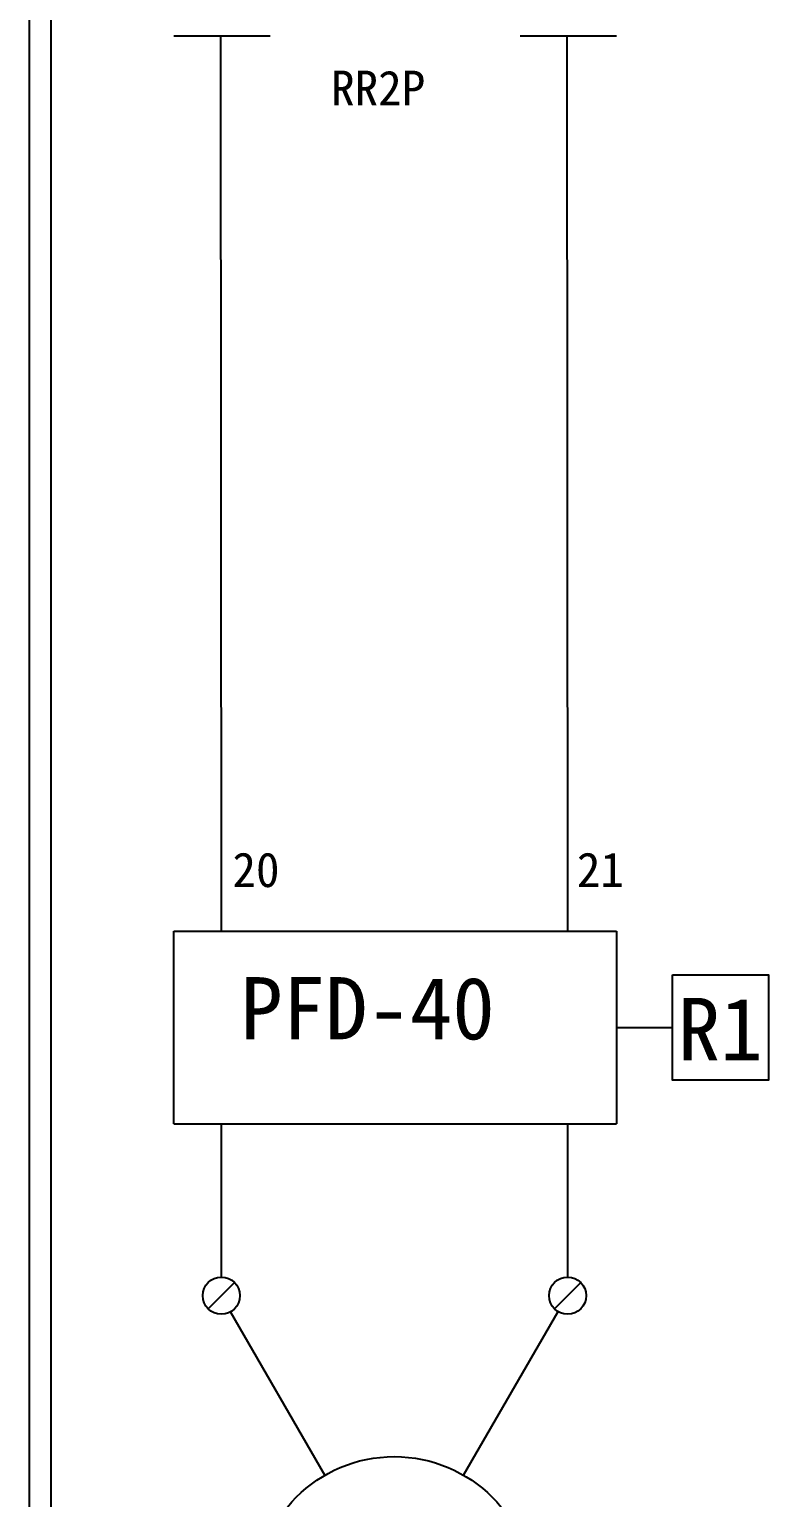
# Model space of a CAD drawing. Extents: x 10 to 297, y 3 to 207.
# Drawn here: x 10 to 52.7, y 47.9 to 132.7 of the extents above; entities that cross this region are included whole.
import ezdxf

# ---------------------------------------------------------------- set-up
doc = ezdxf.new("R2010")
doc.units = 0
doc.layers.get('0').update_dxf_attribs({"linetype": 'CONTINUOUS'})
doc.layers.add('圖框層', color=7, linetype='CONTINUOUS')
doc.layers.add('標尺寸層', color=3, linetype='CONTINUOUS')
doc.styles.add('STSL', font='kaiu.ttf')

msp = doc.modelspace()

# ---------------------------------------------------------------- linework, layer by layer
for p, q in [((21.044, 132.37), (21.068, 80.65)), ((41.044, 132.37), (41.068, 80.65)), ((21.074, 69.511), (21.078, 60.656)), ((41.074, 69.511), (41.078, 60.656)), ((21.841, 60.342), (20.327, 58.827)), ((41.841, 60.342), (40.327, 58.827)), ((27.072, 49.212), (21.619, 58.657)), ((35.072, 49.212), (40.531, 58.667))]:
    msp.add_line(p, q)
for centre, radius in [((21.084, 59.585), 1.071), ((41.084, 59.585), 1.071), ((31.072, 42.284), 8)]:
    msp.add_circle(centre, radius)
at = {"layer": '圖框層', "color": 7}
for p, q in [((10, 3), (10, 206.969)), ((11.25, 4.25), (11.25, 205.719))]:
    msp.add_line(p, q, dxfattribs=at)
at = {"layer": '標尺寸層', "color": 7}
for p, q in [((18.337, 132.37), (23.905, 132.37)), ((38.337, 132.37), (43.905, 132.37)), ((18.337, 80.65), (23.905, 80.65)), ((18.337, 69.511), (18.337, 80.65)), ((23.905, 80.65), (38.337, 80.65)), ((38.337, 80.65), (43.905, 80.65)), ((43.905, 80.65), (43.905, 69.511)), ((43.905, 75.081), (47.141, 75.081)), ((18.337, 69.511), (23.905, 69.511)), ((23.905, 69.511), (38.337, 69.511)), ((38.337, 69.511), (43.905, 69.511))]:
    msp.add_line(p, q, dxfattribs=at)
msp.add_lwpolyline([(47.141, 78.121), (52.693, 78.121), (52.693, 72.04), (47.141, 72.04)], close=True, dxfattribs=at)

# ---------------------------------------------------------------- texts
at = {"layer": '圖框層', "color": 4, "style": 'STSL'}
for s, height, p in [('RR2P', 2, (27.422, 128.36)), ('20', 2, (21.725, 83.191)), ('21', 2, (41.619, 83.191)), ('PFD-40', 3.6, (22.181, 74.388)), ('R1', 3.6, (47.446, 73.189))]:
    msp.add_text(s, height=height, dxfattribs=at).set_placement(p)

doc.saveas('drawing.dxf')
